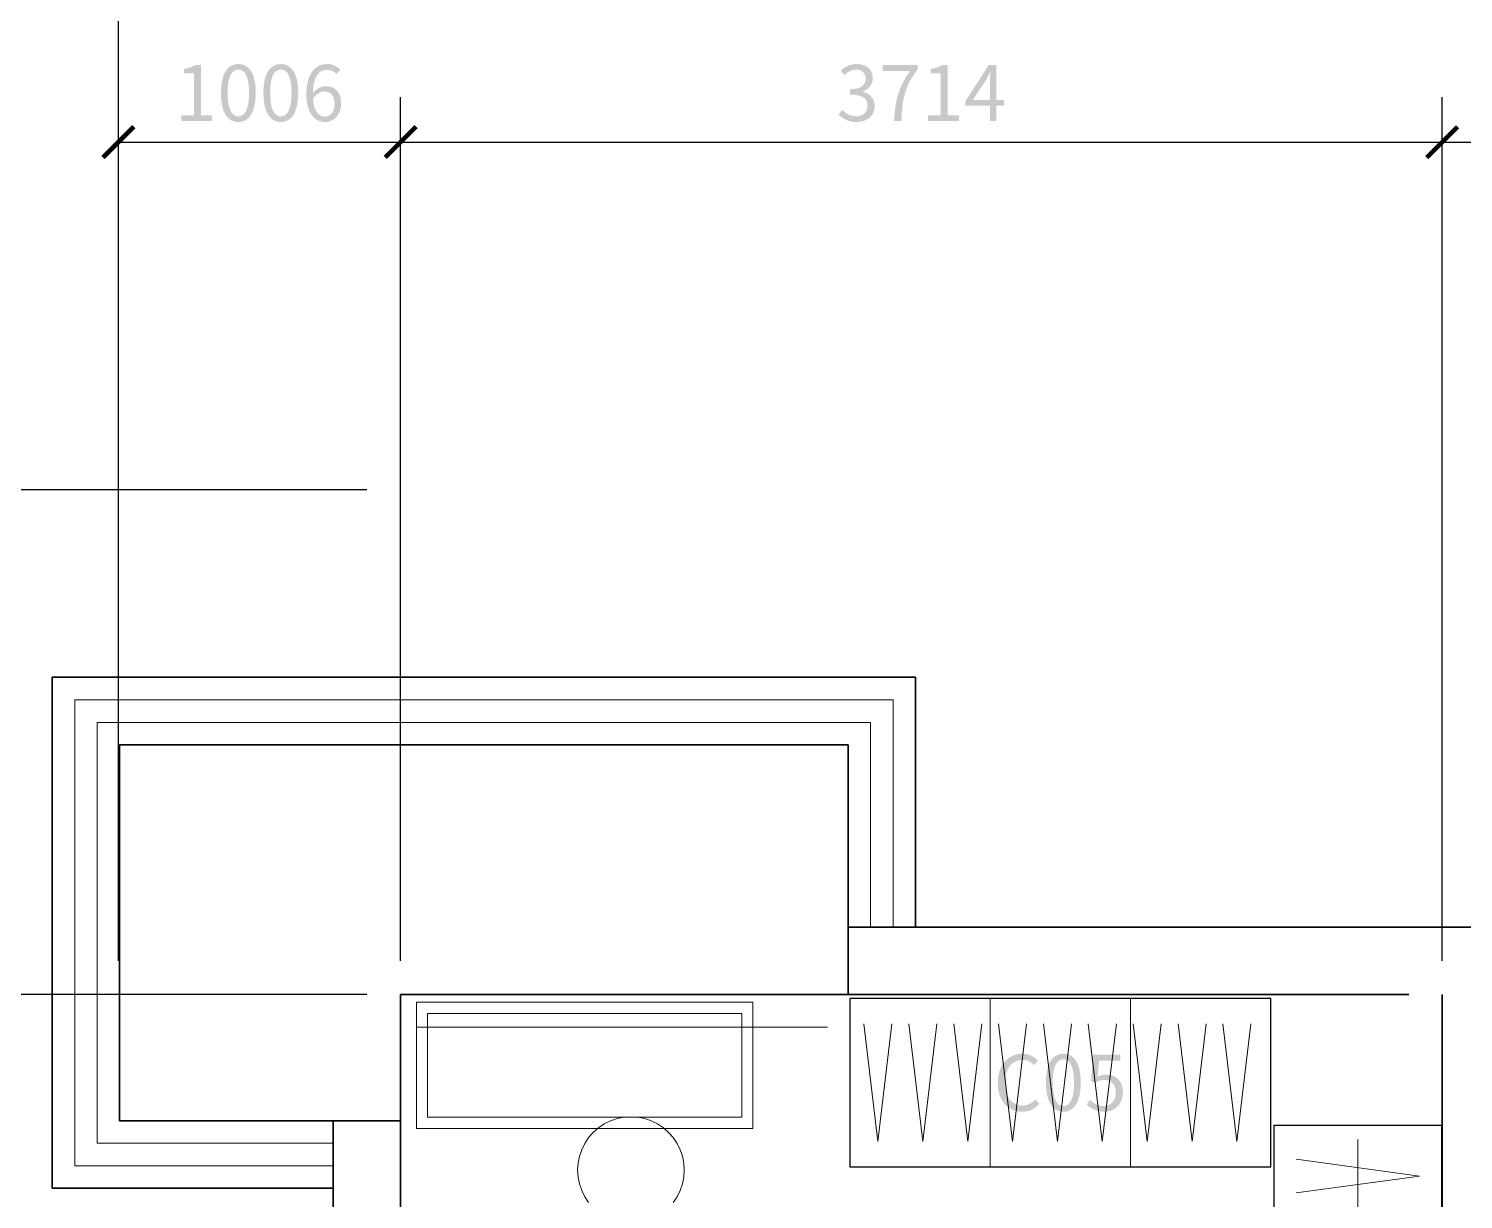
# Model space of a CAD drawing. Header units: millimetres. Extents: x -4600 to 229000, y -4300 to 19460.
# Drawn here: x 38674 to 43789, y 10699 to 14875 of the extents above; entities that cross this region are included whole.
import ezdxf

# ---------------------------------------------------------------- set-up
doc = ezdxf.new("R2010")
doc.units = ezdxf.units.MM
doc.header["$LTSCALE"] = 100
for name, color, linetype, lineweight in [('A-CABINET', 32, 'Continuous', 25), ('A-CURTAIN', 6, 'Continuous', 13), ('A-DIMS', 7, 'Continuous', 13), ('A-EX-WALL', 7, 'Continuous', 35), ('A-EX-WINDOW', 4, 'Continuous', 18), ('A-FURN', 7, 'Continuous', 18), ('A-TEXT', 7, 'Continuous', 18), ('R2-DETAIL', 7, 'Continuous', 13)]:
    doc.layers.add(name, color=color, linetype=linetype, lineweight=lineweight)

# ---------------------------------------------------------------- blocks, each defined once
blk = doc.blocks.new('SOURCE_PROPOSED')
at = {"layer": 'A-EX-WALL'}
for p, q in [((1836.3, 10760.9), (-1242.3, 10760.9)), ((-1242.3, 8938.3), (-1242.3, 10760.9)), ((1836.3, 9870), (1836.3, 10760.9)), ((1595.3, 10520), (-1002.2, 10520)), ((-1002.2, 9179), (-1002.2, 10520)), ((1595.3, 9870), (1595.3, 10520)), ((4563.3, 9870), (1595.3, 9870)), ((1595.3, 9630), (1595.3, 9870)), ((0, 4851.4), (0, 9630)), ((3595.5, 9630), (0, 9630)), ((0, 9630), (0, 9179)), ((3595.5, 9630), (1595.3, 9630)), ((3714, 5930.5), (3714, 9630)), ((0, 9179), (-1002.2, 9179)), ((-240.1, 9179), (-240.1, 2416.5)), ((-240.1, 8938.3), (-1242.3, 8938.3))]:
    blk.add_line(p, q, dxfattribs=at)
at = {"layer": 'A-EX-WINDOW'}
for p, q in [((1755.9, 10680.6), (-1162.2, 10680.6)), ((-1162.2, 9018.5), (-1162.2, 10680.6)), ((1755.9, 9870), (1755.9, 10680.6)), ((1675.6, 10600.3), (-1082.2, 10600.3)), ((-1082.2, 9098.8), (-1082.2, 10600.3)), ((1675.6, 9870), (1675.6, 10600.3)), ((-240.1, 9098.8), (-1082.2, 9098.8)), ((-240.1, 9018.5), (-1162.2, 9018.5))]:
    blk.add_line(p, q, dxfattribs=at)
blk = doc.blocks.new('FURNITURE_DESIGN')
at = {"layer": 'A-TEXT'}
h = blk.add_hatch(color=256, dxfattribs=at)
edge = h.paths.add_edge_path()
edge.add_spline(control_points=[(2216, 9211.2), (2241.9, 9211.2), (2261.6, 9221.5), (2277.4, 9239.8)], knot_values=[0, 0, 0, 0, 1, 1, 1, 1], degree=3, periodic=0)
edge.add_line((2277.4, 9239.8), (2263.5, 9255.9))
edge.add_spline(control_points=[(2263.5, 9255.9), (2250.7, 9241.7), (2236.2, 9233.3), (2217.1, 9233.3), (2178.9, 9233.3), (2154.9, 9264.9), (2154.9, 9315.4), (2154.9, 9365.3), (2180.3, 9396.2), (2217.9, 9396.2), (2235.1, 9396.2), (2248.2, 9388.5), (2258.8, 9377.3)], knot_values=[0, 0, 0, 0, 1, 1, 1, 2, 2, 2, 3, 3, 3, 4, 4, 4, 4], degree=3, periodic=0)
edge.add_line((2258.8, 9377.3), (2272.5, 9393.7))
edge.add_spline(control_points=[(2272.5, 9393.7), (2261, 9406.5), (2241.9, 9418.3), (2217.6, 9418.3), (2166.9, 9418.3), (2129, 9379.2), (2129, 9314.6), (2129, 9249.6), (2166.1, 9211.2), (2216, 9211.2)], knot_values=[0, 0, 0, 0, 1, 1, 1, 2, 2, 2, 3, 3, 3, 3], degree=3, periodic=0)
h = blk.add_hatch(color=256, dxfattribs=at)
edge = h.paths.add_edge_path()
edge.add_spline(control_points=[(2363.1, 9211.2), (2401, 9211.2), (2425.3, 9245.5), (2425.3, 9315.4), (2425.3, 9384.7), (2401, 9418.3), (2363.1, 9418.3), (2324.9, 9418.3), (2300.9, 9384.7), (2300.9, 9315.4), (2300.9, 9245.5), (2324.9, 9211.2), (2363.1, 9211.2)], knot_values=[0, 0, 0, 0, 1, 1, 1, 2, 2, 2, 3, 3, 3, 4, 4, 4, 4], degree=3, periodic=0)
edge = h.paths.add_edge_path(flags=0)
edge.add_spline(control_points=[(2363.1, 9231.4), (2340.4, 9231.4), (2324.9, 9256.7), (2324.9, 9315.4), (2324.9, 9373.8), (2340.4, 9398.6), (2363.1, 9398.6), (2385.7, 9398.6), (2401.3, 9373.8), (2401.3, 9315.4), (2401.3, 9256.7), (2385.7, 9231.4), (2363.1, 9231.4)], knot_values=[0, 0, 0, 0, 1, 1, 1, 2, 2, 2, 3, 3, 3, 4, 4, 4, 4], degree=3, periodic=0)
h = blk.add_hatch(color=256, dxfattribs=at)
edge = h.paths.add_edge_path()
edge.add_spline(control_points=[(2510.1, 9211.2), (2543.7, 9211.2), (2575.6, 9236), (2575.6, 9279.7), (2575.6, 9323.9), (2548.3, 9343.5), (2515.3, 9343.5), (2503.3, 9343.5), (2494.3, 9340.5), (2485.3, 9335.6)], knot_values=[0, 0, 0, 0, 1, 1, 1, 2, 2, 2, 3, 3, 3, 3], degree=3, periodic=0)
edge.add_line((2485.3, 9335.6), (2490.5, 9393.4))
edge.add_line((2490.5, 9393.4), (2565.8, 9393.4))
edge.add_line((2565.8, 9393.4), (2565.8, 9414.7))
edge.add_line((2565.8, 9414.7), (2468.7, 9414.7))
edge.add_line((2468.7, 9414.7), (2462.1, 9321.4))
edge.add_line((2462.1, 9321.4), (2475.5, 9312.9))
edge.add_spline(control_points=[(2475.5, 9312.9), (2486.9, 9320.6), (2495.4, 9324.7), (2508.8, 9324.7), (2533.9, 9324.7), (2550.2, 9307.8), (2550.2, 9279.1), (2550.2, 9249.9), (2531.4, 9231.9), (2507.7, 9231.9), (2484.5, 9231.9), (2469.8, 9242.5), (2458.6, 9254)], knot_values=[0, 0, 0, 0, 1, 1, 1, 2, 2, 2, 3, 3, 3, 4, 4, 4, 4], degree=3, periodic=0)
edge.add_line((2458.6, 9254), (2446, 9237.6))
edge.add_spline(control_points=[(2446, 9237.6), (2459.7, 9224.3), (2478.8, 9211.2), (2510.1, 9211.2)], knot_values=[0, 0, 0, 0, 1, 1, 1, 1], degree=3, periodic=0)
at = {"layer": 'A-CABINET'}
for points in [[(1602.3, 9014.7), (3102.3, 9014.7), (3102.3, 9614.7), (1602.3, 9614.7)], [(3113.1, 6362.5), (3713.1, 6362.5), (3713.1, 9162.5), (3113.1, 9162.5)]]:
    blk.add_lwpolyline(points, close=True, dxfattribs=at)
at = {"layer": 'A-CURTAIN'}
blk.add_line((56.1, 9512.8), (1522.6, 9512.8), dxfattribs=at)
at = {"layer": 'A-FURN'}
for points in [[(56.1, 9602), (1256.1, 9602), (1256.1, 9152), (56.1, 9152)], [(96.1, 9562), (1216.1, 9562), (1216.1, 9192), (96.1, 9192)]]:
    blk.add_lwpolyline(points, close=True, dxfattribs=at)
blk.add_lwpolyline([(972, 8887.6), (985.8, 8908.2), (996.8, 8930.5), (1004.8, 8954.1), (1009.6, 8978.4), (1011.2, 9003.2), (1011.2, 9003.2), (1009.6, 9028), (1004.8, 9052.4), (996.8, 9076), (985.8, 9098.2), (972, 9118.9), (955.6, 9137.6), (936.9, 9154), (916.2, 9167.8), (893.9, 9178.8), (870.4, 9186.8), (846, 9191.6), (821.2, 9193.2), (796.4, 9191.6), (772.1, 9186.8), (748.5, 9178.8), (726.2, 9167.8), (705.6, 9154), (686.9, 9137.6), (670.5, 9118.9), (656.7, 9098.2), (645.7, 9076), (637.7, 9052.4), (632.9, 9028), (631.2, 9003.2), (632.9, 8978.4), (637.7, 8954.1), (645.7, 8930.5), (656.7, 8908.2), (670.5, 8887.6)], dxfattribs=at)
at = {"layer": 'R2-DETAIL'}
for p, q in [((2102.3, 9014.7), (2102.3, 9614.7)), ((2602.3, 9014.7), (2602.3, 9614.7)), ((3413.1, 6412.5), (3413.1, 9112.5))]:
    blk.add_line(p, q, dxfattribs=at)
for points in [[(1652, 9524.7), (1702, 9104.7), (1752, 9524.7)], [(1812, 9524.7), (1862, 9104.7), (1912, 9524.7)], [(1972, 9524.7), (2022, 9104.7), (2072, 9524.7)], [(2132, 9524.7), (2182, 9104.7), (2232, 9524.7)], [(2292, 9524.7), (2342, 9104.7), (2392, 9524.7)], [(2452, 9524.7), (2502, 9104.7), (2552, 9524.7)], [(2612, 9524.7), (2662, 9104.7), (2712, 9524.7)], [(2772, 9524.7), (2822, 9104.7), (2872, 9524.7)], [(2932, 9524.7), (2982, 9104.7), (3032, 9524.7)], [(3193.1, 8922), (3633.1, 8982), (3193.1, 9042)]]:
    blk.add_lwpolyline(points, dxfattribs=at)
blk = doc.blocks.new('_ARCHTICK')
at = {"color": 0, "linetype": 'BYBLOCK', "const_width": 0.15}
blk.add_lwpolyline([(-0.5, -0.5), (0.5, 0.5)], dxfattribs=at)
blk = doc.blocks.new('*D1')
at = {"layer": 'A-DIMS'}
h = blk.add_hatch(color=256, dxfattribs=at)
edge = h.paths.add_edge_path()
edge.add_line((-781.9, 12745.1), (-672.2, 12745.1))
edge.add_line((-672.2, 12745.1), (-672.2, 12765.8))
edge.add_line((-672.2, 12765.8), (-712.3, 12765.8))
edge.add_line((-712.3, 12765.8), (-712.3, 12945.1))
edge.add_line((-712.3, 12945.1), (-731.4, 12945.1))
edge.add_spline(control_points=[(-731.4, 12945.1), (-742.3, 12938.8), (-755.1, 12934.2), (-772.8, 12930.9)], knot_values=[0, 0, 0, 0, 1, 1, 1, 1], degree=3, periodic=0)
edge.add_line((-772.8, 12930.9), (-772.8, 12915.1))
edge.add_line((-772.8, 12915.1), (-737.1, 12915.1))
edge.add_line((-737.1, 12915.1), (-737.1, 12765.8))
edge.add_line((-737.1, 12765.8), (-781.9, 12765.8))
edge.add_line((-781.9, 12765.8), (-781.9, 12745.1))
h = blk.add_hatch(color=256, dxfattribs=at)
edge = h.paths.add_edge_path()
edge.add_spline(control_points=[(-578.6, 12741.6), (-540.7, 12741.6), (-516.4, 12775.9), (-516.4, 12845.8), (-516.4, 12915.1), (-540.7, 12948.6), (-578.6, 12948.6), (-616.8, 12948.6), (-640.8, 12915.1), (-640.8, 12845.8), (-640.8, 12775.9), (-616.8, 12741.6), (-578.6, 12741.6)], knot_values=[0, 0, 0, 0, 1, 1, 1, 2, 2, 2, 3, 3, 3, 4, 4, 4, 4], degree=3, periodic=0)
edge = h.paths.add_edge_path(flags=0)
edge.add_spline(control_points=[(-578.6, 12761.7), (-601.2, 12761.7), (-616.8, 12787.1), (-616.8, 12845.8), (-616.8, 12904.2), (-601.2, 12929), (-578.6, 12929), (-555.9, 12929), (-540.4, 12904.2), (-540.4, 12845.8), (-540.4, 12787.1), (-555.9, 12761.7), (-578.6, 12761.7)], knot_values=[0, 0, 0, 0, 1, 1, 1, 2, 2, 2, 3, 3, 3, 4, 4, 4, 4], degree=3, periodic=0)
h = blk.add_hatch(color=256, dxfattribs=at)
edge = h.paths.add_edge_path()
edge.add_spline(control_points=[(-427.1, 12741.6), (-389.2, 12741.6), (-364.9, 12775.9), (-364.9, 12845.8), (-364.9, 12915.1), (-389.2, 12948.6), (-427.1, 12948.6), (-465.3, 12948.6), (-489.4, 12915.1), (-489.4, 12845.8), (-489.4, 12775.9), (-465.3, 12741.6), (-427.1, 12741.6)], knot_values=[0, 0, 0, 0, 1, 1, 1, 2, 2, 2, 3, 3, 3, 4, 4, 4, 4], degree=3, periodic=0)
edge = h.paths.add_edge_path(flags=0)
edge.add_spline(control_points=[(-427.1, 12761.7), (-449.8, 12761.7), (-465.3, 12787.1), (-465.3, 12845.8), (-465.3, 12904.2), (-449.8, 12929), (-427.1, 12929), (-404.5, 12929), (-388.9, 12904.2), (-388.9, 12845.8), (-388.9, 12787.1), (-404.5, 12761.7), (-427.1, 12761.7)], knot_values=[0, 0, 0, 0, 1, 1, 1, 2, 2, 2, 3, 3, 3, 4, 4, 4, 4], degree=3, periodic=0)
h = blk.add_hatch(color=256, dxfattribs=at)
edge = h.paths.add_edge_path()
edge.add_spline(control_points=[(-269.4, 12741.6), (-238.3, 12741.6), (-211.9, 12767.7), (-211.9, 12806.5), (-211.9, 12848.5), (-233.7, 12869.2), (-267.5, 12869.2), (-283.1, 12869.2), (-300.5, 12860.2), (-312.8, 12845.2)], knot_values=[0, 0, 0, 0, 1, 1, 1, 2, 2, 2, 3, 3, 3, 3], degree=3, periodic=0)
edge.add_spline(control_points=[(-312.8, 12845.2), (-311.7, 12907.2), (-289.1, 12928.2), (-261.3, 12928.2), (-249.2, 12928.2), (-237.2, 12922.2), (-229.6, 12912.9)], knot_values=[0, 0, 0, 0, 1, 1, 1, 2, 2, 2, 2], degree=3, periodic=0)
edge.add_line((-229.6, 12912.9), (-215.4, 12928.2))
edge.add_spline(control_points=[(-215.4, 12928.2), (-226.6, 12940.2), (-241.6, 12948.6), (-262.3, 12948.6), (-301.1, 12948.6), (-336.3, 12918.9), (-336.3, 12840.6), (-336.3, 12774.6), (-307.6, 12741.6), (-269.4, 12741.6)], knot_values=[0, 0, 0, 0, 1, 1, 1, 2, 2, 2, 3, 3, 3, 3], degree=3, periodic=0)
edge = h.paths.add_edge_path(flags=0)
edge.add_spline(control_points=[(-312.3, 12825.3), (-299.2, 12843.9), (-283.9, 12850.7), (-271.6, 12850.7), (-247.3, 12850.7), (-235.6, 12833.5), (-235.6, 12806.5), (-235.6, 12779.2), (-250.3, 12761.2), (-269.4, 12761.2), (-294.5, 12761.2), (-309.5, 12783.8), (-312.3, 12825.3)], knot_values=[0, 0, 0, 0, 1, 1, 1, 2, 2, 2, 3, 3, 3, 4, 4, 4, 4], degree=3, periodic=0)
for p, q in [((-1006, 9750), (-1006, 12830.1)), ((0, 9750), (0, 12830.1)), ((-1006, 12670.1), (0, 12670.1))]:
    blk.add_line(p, q)
at = {"layer": 'Defpoints'}
for p in [(-1006, 12670.1), (-1006, 9630), (0, 9630)]:
    blk.add_point(p, dxfattribs=at)
at = {"layer": 'A-DIMS', "xscale": 110, "yscale": 110, "rotation": 180}
blk.add_blockref('_ARCHTICK', (-1006, 12670.1), dxfattribs=at)
at = {"layer": 'A-DIMS', "xscale": 110, "yscale": 110}
blk.add_blockref('_ARCHTICK', (0, 12670.1), dxfattribs=at)
blk = doc.blocks.new('*D2')
at = {"layer": 'A-DIMS'}
h = blk.add_hatch(color=256, dxfattribs=at)
edge = h.paths.add_edge_path()
edge.add_spline(control_points=[(1625.9, 12741.6), (1661.6, 12741.6), (1690.3, 12762.8), (1690.3, 12798.6), (1690.3, 12826.1), (1671.5, 12843.6), (1648, 12849.3)], knot_values=[0, 0, 0, 0, 1, 1, 1, 2, 2, 2, 2], degree=3, periodic=0)
edge.add_line((1648, 12849.3), (1648, 12850.7))
edge.add_spline(control_points=[(1648, 12850.7), (1669.3, 12858.1), (1683.5, 12874.4), (1683.5, 12898.7), (1683.5, 12930.4), (1658.9, 12948.6), (1625.1, 12948.6), (1602.2, 12948.6), (1584.4, 12938.5), (1569.4, 12924.9)], knot_values=[0, 0, 0, 0, 1, 1, 1, 2, 2, 2, 3, 3, 3, 3], degree=3, periodic=0)
edge.add_line((1569.4, 12924.9), (1582.8, 12909.1))
edge.add_spline(control_points=[(1582.8, 12909.1), (1594.2, 12920.5), (1608.2, 12928.5), (1624.3, 12928.5), (1645.3, 12928.5), (1658.1, 12915.9), (1658.1, 12896.8), (1658.1, 12875.2), (1644.2, 12858.6), (1602.7, 12858.6)], knot_values=[0, 0, 0, 0, 1, 1, 1, 2, 2, 2, 3, 3, 3, 3], degree=3, periodic=0)
edge.add_line((1602.7, 12858.6), (1602.7, 12839.5))
edge.add_spline(control_points=[(1602.7, 12839.5), (1649.1, 12839.5), (1664.9, 12823.7), (1664.9, 12799.4), (1664.9, 12776.5), (1648.3, 12762.3), (1624.3, 12762.3), (1601.6, 12762.3), (1586.6, 12773.2), (1574.9, 12785.2)], knot_values=[0, 0, 0, 0, 1, 1, 1, 2, 2, 2, 3, 3, 3, 3], degree=3, periodic=0)
edge.add_line((1574.9, 12785.2), (1562, 12769.1))
edge.add_spline(control_points=[(1562, 12769.1), (1575.1, 12754.6), (1594.8, 12741.6), (1625.9, 12741.6)], knot_values=[0, 0, 0, 0, 1, 1, 1, 1], degree=3, periodic=0)
h = blk.add_hatch(color=256, dxfattribs=at)
edge = h.paths.add_edge_path()
edge.add_line((1759.6, 12745.1), (1785.5, 12745.1))
edge.add_spline(control_points=[(1785.5, 12745.1), (1788.8, 12823.4), (1797.2, 12870.1), (1844.2, 12930.1)], knot_values=[0, 0, 0, 0, 1, 1, 1, 1], degree=3, periodic=0)
edge.add_line((1844.2, 12930.1), (1844.2, 12945.1))
edge.add_line((1844.2, 12945.1), (1718.9, 12945.1))
edge.add_line((1718.9, 12945.1), (1718.9, 12923.8))
edge.add_line((1718.9, 12923.8), (1816.1, 12923.8))
edge.add_spline(control_points=[(1816.1, 12923.8), (1776.8, 12869.2), (1763.1, 12821), (1759.6, 12745.1)], knot_values=[0, 0, 0, 0, 1, 1, 1, 1], degree=3, periodic=0)
h = blk.add_hatch(color=256, dxfattribs=at)
edge = h.paths.add_edge_path()
edge.add_line((1881, 12745.1), (1990.7, 12745.1))
edge.add_line((1990.7, 12745.1), (1990.7, 12765.8))
edge.add_line((1990.7, 12765.8), (1950.6, 12765.8))
edge.add_line((1950.6, 12765.8), (1950.6, 12945.1))
edge.add_line((1950.6, 12945.1), (1931.5, 12945.1))
edge.add_spline(control_points=[(1931.5, 12945.1), (1920.6, 12938.8), (1907.8, 12934.2), (1890, 12930.9)], knot_values=[0, 0, 0, 0, 1, 1, 1, 1], degree=3, periodic=0)
edge.add_line((1890, 12930.9), (1890, 12915.1))
edge.add_line((1890, 12915.1), (1925.8, 12915.1))
edge.add_line((1925.8, 12915.1), (1925.8, 12765.8))
edge.add_line((1925.8, 12765.8), (1881, 12765.8))
edge.add_line((1881, 12765.8), (1881, 12745.1))
h = blk.add_hatch(color=256, dxfattribs=at)
h.paths.add_polyline_path([(2101.2, 12745.1), (2124.7, 12745.1), (2124.7, 12800.2), (2151.4, 12800.2), (2151.4, 12820.1), (2124.7, 12820.1), (2124.7, 12945.1), (2097.1, 12945.1), (2013.9, 12816.6), (2013.9, 12800.2), (2101.2, 12800.2), (2101.2, 12745.1)])
edge = h.paths.add_edge_path(flags=0)
edge.add_line((2101.2, 12820.1), (2039.8, 12820.1))
edge.add_line((2039.8, 12820.1), (2085.4, 12888.3))
edge.add_spline(control_points=[(2085.4, 12888.3), (2091.1, 12898.2), (2096.6, 12908.3), (2101.5, 12917.8)], knot_values=[0, 0, 0, 0, 1, 1, 1, 1], degree=3, periodic=0)
edge.add_line((2101.5, 12917.8), (2102.6, 12917.8))
edge.add_spline(control_points=[(2102.6, 12917.8), (2102, 12907.7), (2101.2, 12891.3), (2101.2, 12881.5)], knot_values=[0, 0, 0, 0, 1, 1, 1, 1], degree=3, periodic=0)
edge.add_line((2101.2, 12881.5), (2101.2, 12820.1))
for p, q in [((0, 9750), (0, 12830.1)), ((3714, 9750), (3714, 12830.1)), ((0, 12670.1), (3714, 12670.1))]:
    blk.add_line(p, q)
at = {"layer": 'Defpoints'}
for p in [(0, 12670.1), (0, 9630), (3714, 9630)]:
    blk.add_point(p, dxfattribs=at)
at = {"layer": 'A-DIMS', "xscale": 110, "yscale": 110, "rotation": 180}
blk.add_blockref('_ARCHTICK', (0, 12670.1), dxfattribs=at)
at = {"layer": 'A-DIMS', "xscale": 110, "yscale": 110}
blk.add_blockref('_ARCHTICK', (3714, 12670.1), dxfattribs=at)
blk = doc.blocks.new('*D3')
at = {"layer": 'A-DIMS'}
h = blk.add_hatch(color=256, dxfattribs=at)
edge = h.paths.add_edge_path()
edge.add_spline(control_points=[(5232.9, 12741.6), (5268.6, 12741.6), (5297.3, 12762.8), (5297.3, 12798.6), (5297.3, 12826.1), (5278.5, 12843.6), (5255, 12849.3)], knot_values=[0, 0, 0, 0, 1, 1, 1, 2, 2, 2, 2], degree=3, periodic=0)
edge.add_line((5255, 12849.3), (5255, 12850.7))
edge.add_spline(control_points=[(5255, 12850.7), (5276.3, 12858.1), (5290.5, 12874.4), (5290.5, 12898.7), (5290.5, 12930.4), (5265.9, 12948.6), (5232.1, 12948.6), (5209.2, 12948.6), (5191.4, 12938.5), (5176.4, 12924.9)], knot_values=[0, 0, 0, 0, 1, 1, 1, 2, 2, 2, 3, 3, 3, 3], degree=3, periodic=0)
edge.add_line((5176.4, 12924.9), (5189.8, 12909.1))
edge.add_spline(control_points=[(5189.8, 12909.1), (5201.2, 12920.5), (5215.2, 12928.5), (5231.3, 12928.5), (5252.3, 12928.5), (5265.1, 12915.9), (5265.1, 12896.8), (5265.1, 12875.2), (5251.2, 12858.6), (5209.7, 12858.6)], knot_values=[0, 0, 0, 0, 1, 1, 1, 2, 2, 2, 3, 3, 3, 3], degree=3, periodic=0)
edge.add_line((5209.7, 12858.6), (5209.7, 12839.5))
edge.add_spline(control_points=[(5209.7, 12839.5), (5256.1, 12839.5), (5271.9, 12823.7), (5271.9, 12799.4), (5271.9, 12776.5), (5255.3, 12762.3), (5231.3, 12762.3), (5208.6, 12762.3), (5193.6, 12773.2), (5181.9, 12785.2)], knot_values=[0, 0, 0, 0, 1, 1, 1, 2, 2, 2, 3, 3, 3, 3], degree=3, periodic=0)
edge.add_line((5181.9, 12785.2), (5169, 12769.1))
edge.add_spline(control_points=[(5169, 12769.1), (5182.1, 12754.6), (5201.8, 12741.6), (5232.9, 12741.6)], knot_values=[0, 0, 0, 0, 1, 1, 1, 1], degree=3, periodic=0)
h = blk.add_hatch(color=256, dxfattribs=at)
edge = h.paths.add_edge_path()
edge.add_spline(control_points=[(5384.1, 12741.6), (5417.6, 12741.6), (5449.5, 12766.4), (5449.5, 12810), (5449.5, 12854.2), (5422.3, 12873.9), (5389.2, 12873.9), (5377.2, 12873.9), (5368.2, 12870.9), (5359.2, 12866)], knot_values=[0, 0, 0, 0, 1, 1, 1, 2, 2, 2, 3, 3, 3, 3], degree=3, periodic=0)
edge.add_line((5359.2, 12866), (5364.4, 12923.8))
edge.add_line((5364.4, 12923.8), (5439.7, 12923.8))
edge.add_line((5439.7, 12923.8), (5439.7, 12945.1))
edge.add_line((5439.7, 12945.1), (5342.6, 12945.1))
edge.add_line((5342.6, 12945.1), (5336, 12851.8))
edge.add_line((5336, 12851.8), (5349.4, 12843.3))
edge.add_spline(control_points=[(5349.4, 12843.3), (5360.9, 12851), (5369.3, 12855.1), (5382.7, 12855.1), (5407.8, 12855.1), (5424.2, 12838.1), (5424.2, 12809.5), (5424.2, 12780.3), (5405.3, 12762.3), (5381.6, 12762.3), (5358.4, 12762.3), (5343.7, 12772.9), (5332.5, 12784.4)], knot_values=[0, 0, 0, 0, 1, 1, 1, 2, 2, 2, 3, 3, 3, 4, 4, 4, 4], degree=3, periodic=0)
edge.add_line((5332.5, 12784.4), (5319.9, 12768))
edge.add_spline(control_points=[(5319.9, 12768), (5333.6, 12754.6), (5352.7, 12741.6), (5384.1, 12741.6)], knot_values=[0, 0, 0, 0, 1, 1, 1, 1], degree=3, periodic=0)
h = blk.add_hatch(color=256, dxfattribs=at)
edge = h.paths.add_edge_path()
edge.add_spline(control_points=[(5539.9, 12741.6), (5577.8, 12741.6), (5602.1, 12775.9), (5602.1, 12845.8), (5602.1, 12915.1), (5577.8, 12948.6), (5539.9, 12948.6), (5501.7, 12948.6), (5477.6, 12915.1), (5477.6, 12845.8), (5477.6, 12775.9), (5501.7, 12741.6), (5539.9, 12741.6)], knot_values=[0, 0, 0, 0, 1, 1, 1, 2, 2, 2, 3, 3, 3, 4, 4, 4, 4], degree=3, periodic=0)
edge = h.paths.add_edge_path(flags=0)
edge.add_spline(control_points=[(5539.9, 12761.7), (5517.2, 12761.7), (5501.7, 12787.1), (5501.7, 12845.8), (5501.7, 12904.2), (5517.2, 12929), (5539.9, 12929), (5562.5, 12929), (5578.1, 12904.2), (5578.1, 12845.8), (5578.1, 12787.1), (5562.5, 12761.7), (5539.9, 12761.7)], knot_values=[0, 0, 0, 0, 1, 1, 1, 2, 2, 2, 3, 3, 3, 4, 4, 4, 4], degree=3, periodic=0)
h = blk.add_hatch(color=256, dxfattribs=at)
edge = h.paths.add_edge_path()
edge.add_spline(control_points=[(5691.3, 12741.6), (5729.2, 12741.6), (5753.5, 12775.9), (5753.5, 12845.8), (5753.5, 12915.1), (5729.2, 12948.6), (5691.3, 12948.6), (5653.1, 12948.6), (5629.1, 12915.1), (5629.1, 12845.8), (5629.1, 12775.9), (5653.1, 12741.6), (5691.3, 12741.6)], knot_values=[0, 0, 0, 0, 1, 1, 1, 2, 2, 2, 3, 3, 3, 4, 4, 4, 4], degree=3, periodic=0)
edge = h.paths.add_edge_path(flags=0)
edge.add_spline(control_points=[(5691.3, 12761.7), (5668.6, 12761.7), (5653.1, 12787.1), (5653.1, 12845.8), (5653.1, 12904.2), (5668.6, 12929), (5691.3, 12929), (5713.9, 12929), (5729.5, 12904.2), (5729.5, 12845.8), (5729.5, 12787.1), (5713.9, 12761.7), (5691.3, 12761.7)], knot_values=[0, 0, 0, 0, 1, 1, 1, 2, 2, 2, 3, 3, 3, 4, 4, 4, 4], degree=3, periodic=0)
for p, q in [((3714, 9750), (3714, 12830.1)), ((7214, 9750), (7214, 12830.1)), ((3714, 12670.1), (7214, 12670.1))]:
    blk.add_line(p, q)
at = {"layer": 'Defpoints'}
for p in [(3714, 12670.1), (3714, 9630), (7214, 9630)]:
    blk.add_point(p, dxfattribs=at)
at = {"layer": 'A-DIMS', "xscale": 110, "yscale": 110, "rotation": 180}
blk.add_blockref('_ARCHTICK', (3714, 12670.1), dxfattribs=at)
at = {"layer": 'A-DIMS', "xscale": 110, "yscale": 110}
blk.add_blockref('_ARCHTICK', (7214, 12670.1), dxfattribs=at)
blk = doc.blocks.new('*D10')
blk.add_line((-1006, 11550), (-1006, 13690.4))
at = {"layer": 'Defpoints'}
blk.add_point((-1006, 11430), dxfattribs=at)
blk = doc.blocks.new('*D12')
at = {"layer": 'A-DIMS'}
h = blk.add_hatch(color=256, dxfattribs=at)
edge = h.paths.add_edge_path()
edge.add_spline(control_points=[(-2968.8, 10757.3), (-2968.8, 10795.2), (-3003.2, 10819.5), (-3073, 10819.5), (-3142.3, 10819.5), (-3175.9, 10795.2), (-3175.9, 10757.3), (-3175.9, 10719.1), (-3142.3, 10695.1), (-3073, 10695.1), (-3003.2, 10695.1), (-2968.8, 10719.1), (-2968.8, 10757.3)], knot_values=[0, 0, 0, 0, 1, 1, 1, 2, 2, 2, 3, 3, 3, 4, 4, 4, 4], degree=3, periodic=0)
edge = h.paths.add_edge_path(flags=0)
edge.add_spline(control_points=[(-2989, 10757.3), (-2989, 10734.6), (-3014.3, 10719.1), (-3073, 10719.1), (-3131.4, 10719.1), (-3156.2, 10734.6), (-3156.2, 10757.3), (-3156.2, 10779.9), (-3131.4, 10795.5), (-3073, 10795.5), (-3014.3, 10795.5), (-2989, 10779.9), (-2989, 10757.3)], knot_values=[0, 0, 0, 0, 1, 1, 1, 2, 2, 2, 3, 3, 3, 4, 4, 4, 4], degree=3, periodic=0)
h = blk.add_hatch(color=256, dxfattribs=at)
edge = h.paths.add_edge_path()
edge.add_spline(control_points=[(-2968.8, 10605.9), (-2968.8, 10643.8), (-3003.2, 10668.1), (-3073, 10668.1), (-3142.3, 10668.1), (-3175.9, 10643.8), (-3175.9, 10605.9), (-3175.9, 10567.7), (-3142.3, 10543.6), (-3073, 10543.6), (-3003.2, 10543.6), (-2968.8, 10567.7), (-2968.8, 10605.9)], knot_values=[0, 0, 0, 0, 1, 1, 1, 2, 2, 2, 3, 3, 3, 4, 4, 4, 4], degree=3, periodic=0)
edge = h.paths.add_edge_path(flags=0)
edge.add_spline(control_points=[(-2989, 10605.9), (-2989, 10583.2), (-3014.3, 10567.7), (-3073, 10567.7), (-3131.4, 10567.7), (-3156.2, 10583.2), (-3156.2, 10605.9), (-3156.2, 10628.5), (-3131.4, 10644.1), (-3073, 10644.1), (-3014.3, 10644.1), (-2989, 10628.5), (-2989, 10605.9)], knot_values=[0, 0, 0, 0, 1, 1, 1, 2, 2, 2, 3, 3, 3, 4, 4, 4, 4], degree=3, periodic=0)
h = blk.add_hatch(color=256, dxfattribs=at)
edge = h.paths.add_edge_path()
edge.add_spline(control_points=[(-2968.8, 10455), (-2968.8, 10492.3), (-2991.4, 10517.4), (-3020.4, 10517.4), (-3047.9, 10517.4), (-3062.9, 10501.4), (-3073, 10483.9)], knot_values=[0, 0, 0, 0, 1, 1, 1, 2, 2, 2, 2], degree=3, periodic=0)
edge.add_line((-3073, 10483.9), (-3074.4, 10483.9))
edge.add_spline(control_points=[(-3074.4, 10483.9), (-3083.7, 10495.6), (-3101.7, 10510.4), (-3122.7, 10510.4), (-3153.5, 10510.4), (-3175.3, 10489.6), (-3175.3, 10455.5), (-3175.3, 10424.4), (-3154.9, 10400.7), (-3124.6, 10400.7), (-3103.6, 10400.7), (-3088.6, 10413.2), (-3078.5, 10427.7)], knot_values=[0, 0, 0, 0, 1, 1, 1, 2, 2, 2, 3, 3, 3, 4, 4, 4, 4], degree=3, periodic=0)
edge.add_line((-3078.5, 10427.7), (-3077.4, 10427.7))
edge.add_spline(control_points=[(-3077.4, 10427.7), (-3067.6, 10409.4), (-3048.7, 10391.1), (-3022, 10391.1), (-2991.2, 10391.1), (-2968.8, 10417.9), (-2968.8, 10455)], knot_values=[0, 0, 0, 0, 1, 1, 1, 2, 2, 2, 2], degree=3, periodic=0)
edge = h.paths.add_edge_path(flags=0)
edge.add_spline(control_points=[(-2987.3, 10455.2), (-2987.3, 10431.2), (-3002.9, 10413.2), (-3024.2, 10413.2), (-3043.3, 10413.2), (-3059.1, 10424.7), (-3069.5, 10440.8)], knot_values=[0, 0, 0, 0, 1, 1, 1, 2, 2, 2, 2], degree=3, periodic=0)
edge.add_spline(control_points=[(-3069.5, 10440.8), (-3058, 10469.2), (-3048.2, 10493.7), (-3021.2, 10493.7), (-3001.3, 10493.7), (-2987.3, 10478.4), (-2987.3, 10455.2)], knot_values=[0, 0, 0, 0, 1, 1, 1, 2, 2, 2, 2], degree=3, periodic=0)
edge = h.paths.add_edge_path(flags=0)
edge.add_spline(control_points=[(-3080.9, 10468.6), (-3090.2, 10444.9), (-3100.8, 10423.3), (-3124.6, 10423.3), (-3144, 10423.3), (-3156.8, 10436.7), (-3156.8, 10455.2), (-3156.8, 10476.5), (-3141.2, 10489.1), (-3121.3, 10489.1), (-3106.6, 10489.1), (-3092.9, 10482), (-3080.9, 10468.6)], knot_values=[0, 0, 0, 0, 1, 1, 1, 2, 2, 2, 3, 3, 3, 4, 4, 4, 4], degree=3, periodic=0)
h = blk.add_hatch(color=256, dxfattribs=at)
edge = h.paths.add_edge_path()
edge.add_line((-2972.3, 10251.1), (-2972.3, 10360.8))
edge.add_line((-2972.3, 10360.8), (-2993.1, 10360.8))
edge.add_line((-2993.1, 10360.8), (-2993.1, 10320.7))
edge.add_line((-2993.1, 10320.7), (-3172.3, 10320.7))
edge.add_line((-3172.3, 10320.7), (-3172.3, 10301.6))
edge.add_spline(control_points=[(-3172.3, 10301.6), (-3166.1, 10290.7), (-3161.4, 10277.9), (-3158.1, 10260.2)], knot_values=[0, 0, 0, 0, 1, 1, 1, 1], degree=3, periodic=0)
edge.add_line((-3158.1, 10260.2), (-3142.3, 10260.2))
edge.add_line((-3142.3, 10260.2), (-3142.3, 10295.9))
edge.add_line((-3142.3, 10295.9), (-2993.1, 10295.9))
edge.add_line((-2993.1, 10295.9), (-2993.1, 10251.1))
edge.add_line((-2993.1, 10251.1), (-2972.3, 10251.1))
for p, q in [((-120, 11430), (-3057.3, 11430)), ((-2897.3, 9630), (-2897.3, 11430)), ((-120, 9630), (-3057.3, 9630))]:
    blk.add_line(p, q)
at = {"layer": 'Defpoints'}
for p in [(0, 11430), (-2897.3, 9630), (0, 9630)]:
    blk.add_point(p, dxfattribs=at)
at = {"layer": 'A-DIMS', "xscale": 110, "yscale": 110}
for p, rotation in [((-2897.3, 11430), 90), ((-2897.3, 9630), 270)]:
    blk.add_blockref('_ARCHTICK', p, dxfattribs=dict(at, rotation=rotation))
blk = doc.blocks.new('*D13')
at = {"layer": 'A-DIMS'}
h = blk.add_hatch(color=256, dxfattribs=at)
edge = h.paths.add_edge_path()
edge.add_spline(control_points=[(-2968.8, 8057.3), (-2968.8, 8095.2), (-3003.2, 8119.5), (-3073, 8119.5), (-3142.3, 8119.5), (-3175.9, 8095.2), (-3175.9, 8057.3), (-3175.9, 8019.1), (-3142.3, 7995.1), (-3073, 7995.1), (-3003.2, 7995.1), (-2968.8, 8019.1), (-2968.8, 8057.3)], knot_values=[0, 0, 0, 0, 1, 1, 1, 2, 2, 2, 3, 3, 3, 4, 4, 4, 4], degree=3, periodic=0)
edge = h.paths.add_edge_path(flags=0)
edge.add_spline(control_points=[(-2989, 8057.3), (-2989, 8034.6), (-3014.3, 8019.1), (-3073, 8019.1), (-3131.4, 8019.1), (-3156.2, 8034.6), (-3156.2, 8057.3), (-3156.2, 8079.9), (-3131.4, 8095.5), (-3073, 8095.5), (-3014.3, 8095.5), (-2989, 8079.9), (-2989, 8057.3)], knot_values=[0, 0, 0, 0, 1, 1, 1, 2, 2, 2, 3, 3, 3, 4, 4, 4, 4], degree=3, periodic=0)
h = blk.add_hatch(color=256, dxfattribs=at)
edge = h.paths.add_edge_path()
edge.add_spline(control_points=[(-2968.8, 7905.9), (-2968.8, 7943.8), (-3003.2, 7968.1), (-3073, 7968.1), (-3142.3, 7968.1), (-3175.9, 7943.8), (-3175.9, 7905.9), (-3175.9, 7867.7), (-3142.3, 7843.6), (-3073, 7843.6), (-3003.2, 7843.6), (-2968.8, 7867.7), (-2968.8, 7905.9)], knot_values=[0, 0, 0, 0, 1, 1, 1, 2, 2, 2, 3, 3, 3, 4, 4, 4, 4], degree=3, periodic=0)
edge = h.paths.add_edge_path(flags=0)
edge.add_spline(control_points=[(-2989, 7905.9), (-2989, 7883.2), (-3014.3, 7867.7), (-3073, 7867.7), (-3131.4, 7867.7), (-3156.2, 7883.2), (-3156.2, 7905.9), (-3156.2, 7928.5), (-3131.4, 7944.1), (-3073, 7944.1), (-3014.3, 7944.1), (-2989, 7928.5), (-2989, 7905.9)], knot_values=[0, 0, 0, 0, 1, 1, 1, 2, 2, 2, 3, 3, 3, 4, 4, 4, 4], degree=3, periodic=0)
h = blk.add_hatch(color=256, dxfattribs=at)
edge = h.paths.add_edge_path()
edge.add_spline(control_points=[(-2968.8, 7760.7), (-2968.8, 7791.8), (-2995, 7818.3), (-3033.7, 7818.3), (-3075.7, 7818.3), (-3096.5, 7796.4), (-3096.5, 7762.6), (-3096.5, 7747.1), (-3087.5, 7729.6), (-3072.5, 7717.3)], knot_values=[0, 0, 0, 0, 1, 1, 1, 2, 2, 2, 3, 3, 3, 3], degree=3, periodic=0)
edge.add_spline(control_points=[(-3072.5, 7717.3), (-3134.4, 7718.4), (-3155.4, 7741.1), (-3155.4, 7768.9), (-3155.4, 7780.9), (-3149.4, 7792.9), (-3140.1, 7800.5)], knot_values=[0, 0, 0, 0, 1, 1, 1, 2, 2, 2, 2], degree=3, periodic=0)
edge.add_line((-3140.1, 7800.5), (-3155.4, 7814.7))
edge.add_spline(control_points=[(-3155.4, 7814.7), (-3167.4, 7803.5), (-3175.9, 7788.5), (-3175.9, 7767.8), (-3175.9, 7729), (-3146.1, 7693.8), (-3067.8, 7693.8), (-3001.8, 7693.8), (-2968.8, 7722.5), (-2968.8, 7760.7)], knot_values=[0, 0, 0, 0, 1, 1, 1, 2, 2, 2, 3, 3, 3, 3], degree=3, periodic=0)
edge = h.paths.add_edge_path(flags=0)
edge.add_spline(control_points=[(-3052.5, 7717.9), (-3071.1, 7731), (-3077.9, 7746.2), (-3077.9, 7758.5), (-3077.9, 7782.8), (-3060.7, 7794.5), (-3033.7, 7794.5), (-3006.4, 7794.5), (-2988.4, 7779.8), (-2988.4, 7760.7), (-2988.4, 7735.6), (-3011.1, 7720.6), (-3052.5, 7717.9)], knot_values=[0, 0, 0, 0, 1, 1, 1, 2, 2, 2, 3, 3, 3, 4, 4, 4, 4], degree=3, periodic=0)
h = blk.add_hatch(color=256, dxfattribs=at)
edge = h.paths.add_edge_path()
edge.add_spline(control_points=[(-2968.8, 7598.9), (-2968.8, 7634.6), (-2990.1, 7663.3), (-3025.8, 7663.3), (-3053.4, 7663.3), (-3070.8, 7644.5), (-3076.6, 7621)], knot_values=[0, 0, 0, 0, 1, 1, 1, 2, 2, 2, 2], degree=3, periodic=0)
edge.add_line((-3076.6, 7621), (-3077.9, 7621))
edge.add_spline(control_points=[(-3077.9, 7621), (-3085.3, 7642.3), (-3101.7, 7656.5), (-3125.9, 7656.5), (-3157.6, 7656.5), (-3175.9, 7631.9), (-3175.9, 7598.1), (-3175.9, 7575.2), (-3165.8, 7557.4), (-3152.1, 7542.4)], knot_values=[0, 0, 0, 0, 1, 1, 1, 2, 2, 2, 3, 3, 3, 3], degree=3, periodic=0)
edge.add_line((-3152.1, 7542.4), (-3136.3, 7555.8))
edge.add_spline(control_points=[(-3136.3, 7555.8), (-3147.8, 7567.2), (-3155.7, 7581.2), (-3155.7, 7597.3), (-3155.7, 7618.3), (-3143.1, 7631.1), (-3124, 7631.1), (-3102.5, 7631.1), (-3085.8, 7617.2), (-3085.8, 7575.7)], knot_values=[0, 0, 0, 0, 1, 1, 1, 2, 2, 2, 3, 3, 3, 3], degree=3, periodic=0)
edge.add_line((-3085.8, 7575.7), (-3066.7, 7575.7))
edge.add_spline(control_points=[(-3066.7, 7575.7), (-3066.7, 7622.1), (-3050.9, 7637.9), (-3026.6, 7637.9), (-3003.7, 7637.9), (-2989.5, 7621.3), (-2989.5, 7597.3), (-2989.5, 7574.6), (-3000.4, 7559.6), (-3012.4, 7547.9)], knot_values=[0, 0, 0, 0, 1, 1, 1, 2, 2, 2, 3, 3, 3, 3], degree=3, periodic=0)
edge.add_line((-3012.4, 7547.9), (-2996.3, 7535))
edge.add_spline(control_points=[(-2996.3, 7535), (-2981.9, 7548.1), (-2968.8, 7567.8), (-2968.8, 7598.9)], knot_values=[0, 0, 0, 0, 1, 1, 1, 1], degree=3, periodic=0)
for p, q in [((-120, 9630), (-3057.3, 9630)), ((-2897.3, 6030), (-2897.3, 9630)), ((-120, 6030), (-3057.3, 6030))]:
    blk.add_line(p, q)
at = {"layer": 'Defpoints'}
for p in [(0, 9630), (-2897.3, 6030), (0, 6030)]:
    blk.add_point(p, dxfattribs=at)
at = {"layer": 'A-DIMS', "xscale": 110, "yscale": 110}
for p, rotation in [((-2897.3, 9630), 90), ((-2897.3, 6030), 270)]:
    blk.add_blockref('_ARCHTICK', p, dxfattribs=dict(at, rotation=rotation))
blk = doc.blocks.new('*D17')
blk.add_line((-120, 11430), (-3914.7, 11430))
at = {"layer": 'Defpoints'}
blk.add_point((0, 11430), dxfattribs=at)
blk = doc.blocks.new('SOURCE_DIMENSIONS')
for name in ['*D10', '*D1', '*D2', '*D3', '*D17', '*D12', '*D13']:
    blk.add_blockref(name, (0, 0))
blk = doc.blocks.new('PLAN_DIMENSIONS')
blk.add_blockref('SOURCE_DIMENSIONS', (0, 0))
blk = doc.blocks.new('A02_SHEET')
for name in ['PLAN_DIMENSIONS', 'SOURCE_PROPOSED', 'FURNITURE_DESIGN']:
    blk.add_blockref(name, (0, 1800))

msp = doc.modelspace()

# ---------------------------------------------------------------- block references
msp.add_blockref('A02_SHEET', (40000, 0))

doc.saveas('drawing.dxf')
